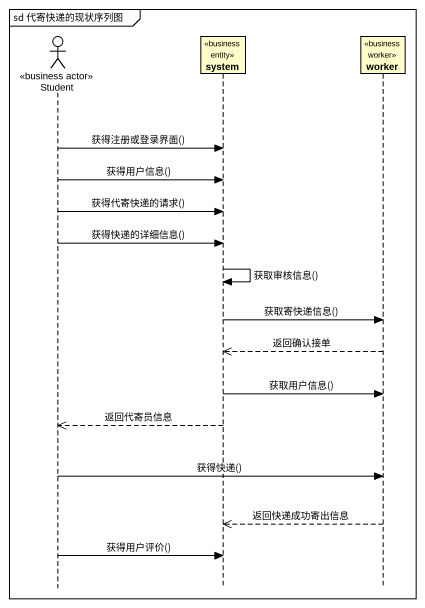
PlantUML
@startuml
mainframe sd 代寄快递的现状序列图
hide footbox
actor Student <<business actor>>
participant system <<business entity>>
participant worker <<business worker>>

Student -> system : 获得注册或登录界面()
Student -> system : 获得用户信息()
Student -> system : 获得代寄快递的请求()
Student -> system : 获得快递的详细信息()
system -> system : 获取审核信息()
system -> worker : 获取寄快递信息()
worker -->> system : 返回确认接单
system -> worker : 获取用户信息()
system -->> Student : 返回代寄员信息
Student -> worker : 获得快递()
worker -->> system : 返回快递成功寄出信息
Student -> system : 获得用户评价()
@enduml
